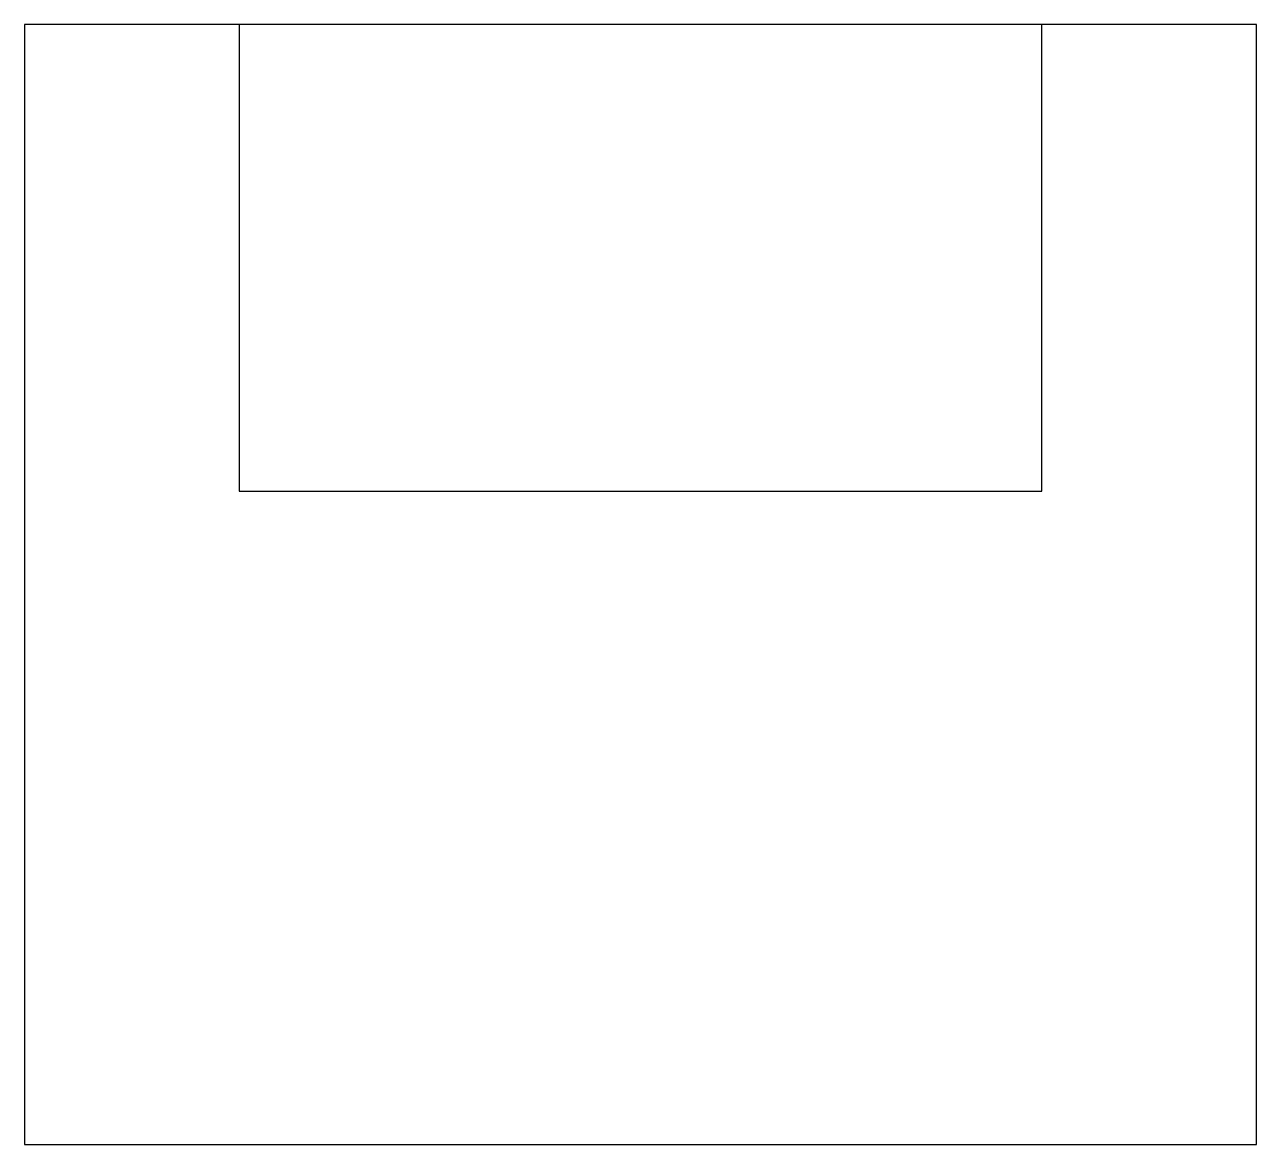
# Model space of a CAD drawing. Header units: millimetres. Extents: x 0 to 13.2, y -12 to 0.
import ezdxf

# ---------------------------------------------------------------- set-up
doc = ezdxf.new("R2010")
doc.units = ezdxf.units.MM
doc.layers.get('0').update_dxf_attribs({"linetype": 'CONTINUOUS'})

msp = doc.modelspace()

# ---------------------------------------------------------------- linework, layer by layer
for points in [[(13.2, 0), (0, 0), (0, -12), (13.2, -12)], [(10.9, 0), (2.3, 0), (2.3, -5), (10.9, -5)]]:
    msp.add_lwpolyline(points, close=True)

doc.saveas('drawing.dxf')
